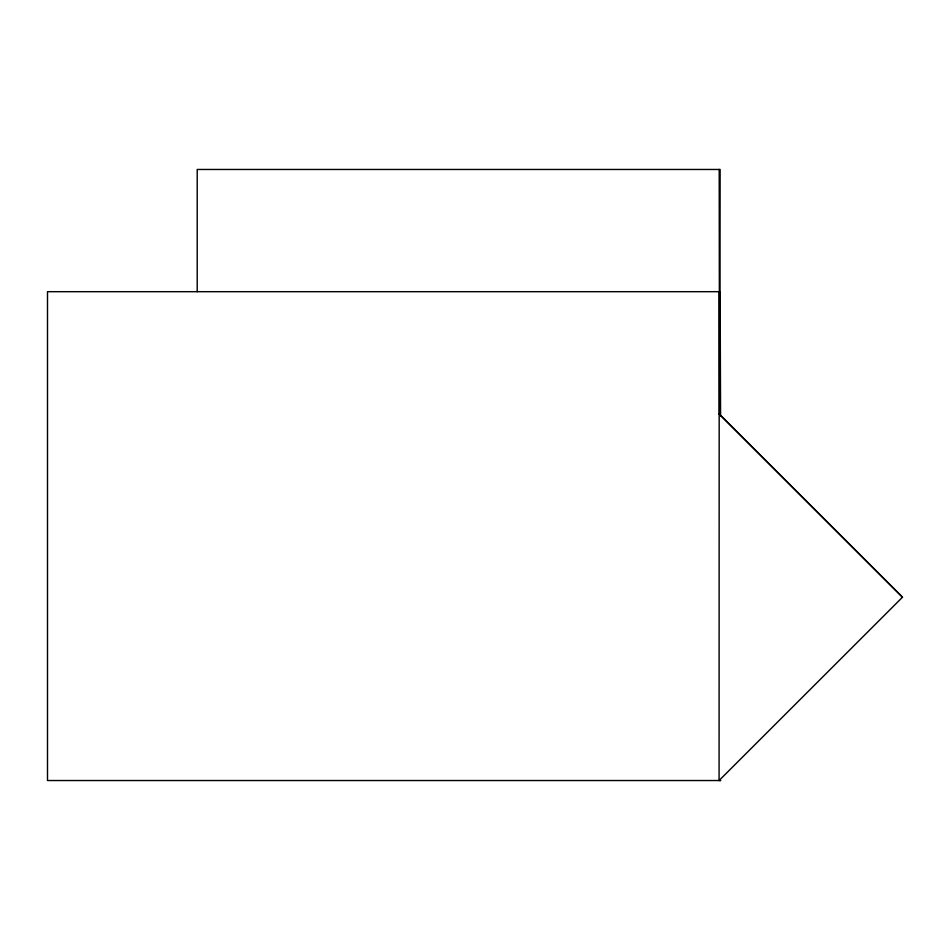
<?xml version="1.0" encoding="UTF-8"?>
<svg xmlns="http://www.w3.org/2000/svg" width="950" height="950" viewBox="0 0 950 950"><rect width="100%" height="100%" fill="white"/><g stroke="black" fill="none" stroke-linecap="round" stroke-linejoin="round"><path stroke-width="1.43" d="M719.851 780.532L720.575 780.532L47.5 780.532L47.5 291.686L719.209 291.686L719.079 780.532L902.5 597.206L719.079 413.891L902.5 597.206M720.124 291.686L720.575 416.112M719.209 169.468L719.482 413.891M719.851 413.891L720.124 169.468L197.208 169.468L197.208 291.686"/></g></svg>
